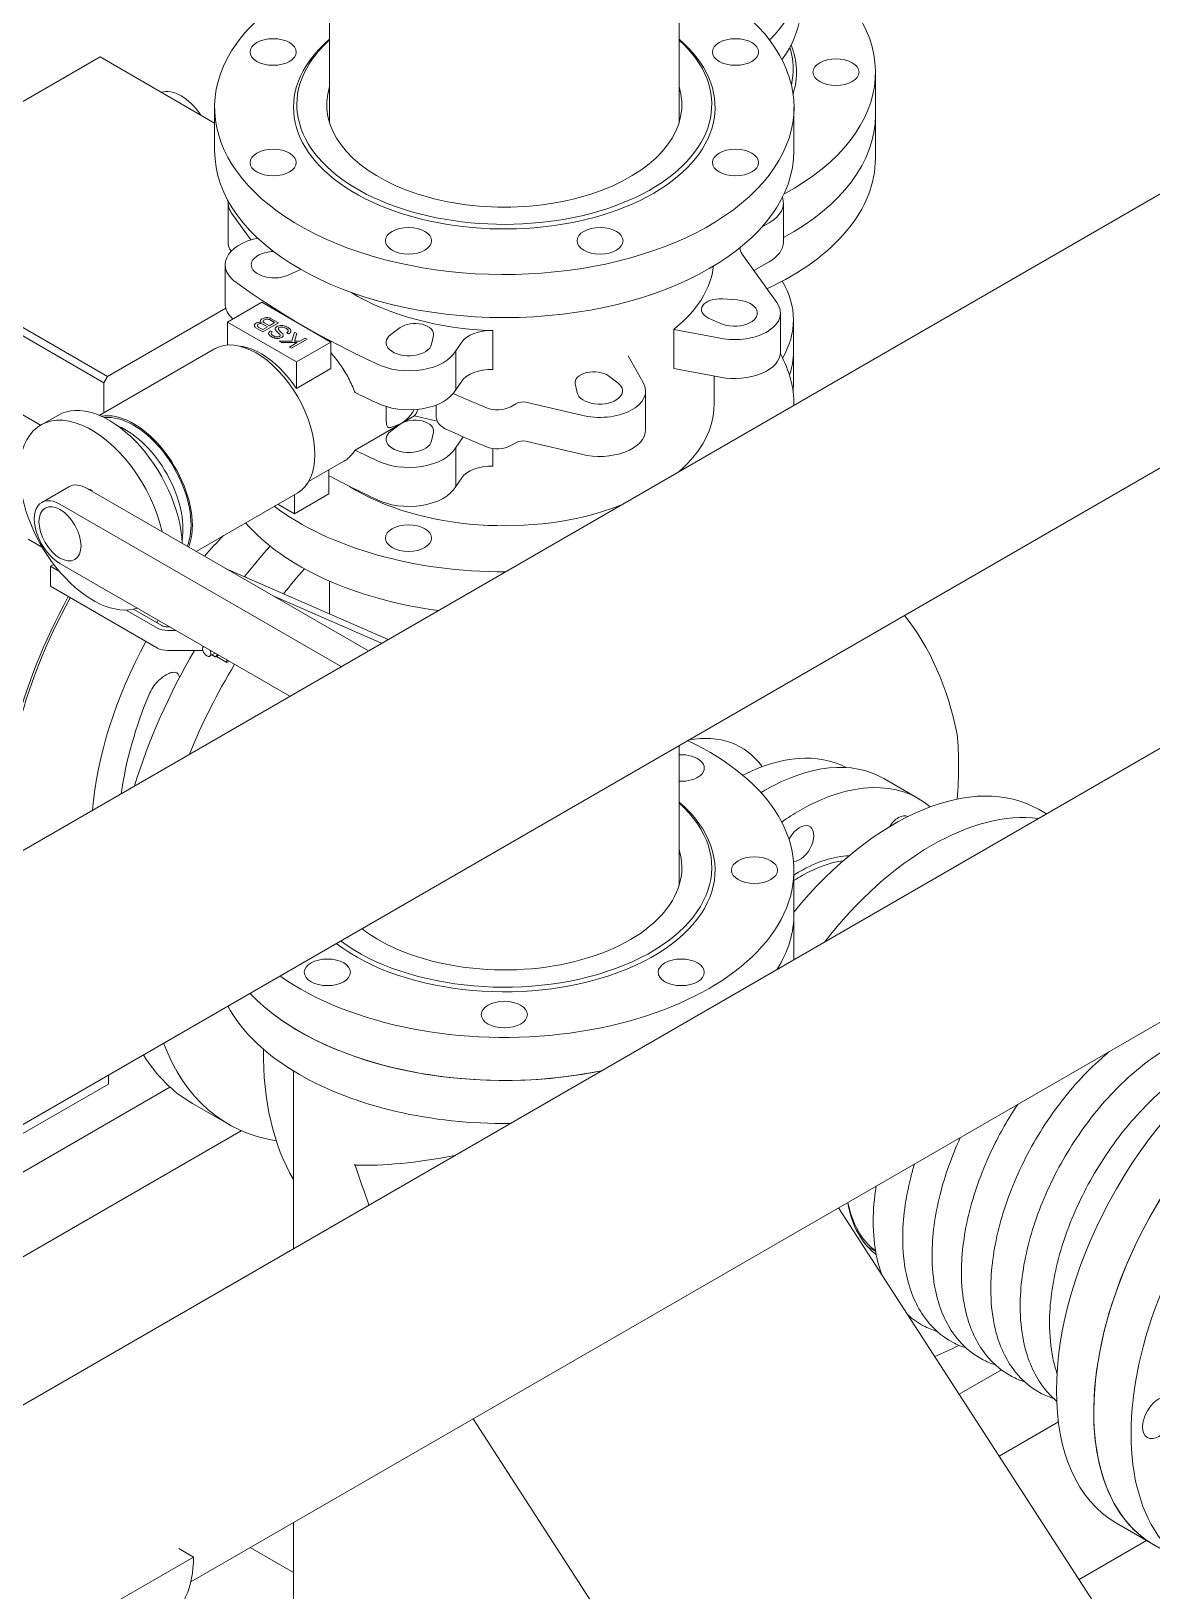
# Model space of a CAD drawing. Header units: millimetres. Extents: x -312439 to 477422, y -331570 to 212570.
# Drawn here: x 350422 to 351743, y 101236 to 103076 of the extents above; entities that cross this region are included whole.
import ezdxf

# ---------------------------------------------------------------- set-up
doc = ezdxf.new("R2010")
doc.units = ezdxf.units.MM

msp = doc.modelspace()

# ---------------------------------------------------------------- linework, layer by layer
at = {"color": 5, "linetype": 'Continuous', "lineweight": 0, "extrusion": (-1.11022e-16, 0.816497, 0.57735)}
for p, q in [((354753.706, 104616.057), (348755.1, 101152.76)), ((354698.822, 104261.08), (350043.404, 101573.274)), ((355252.155, 104249.837), (348634.63, 100429.207)), ((351185.806, 102967.641), (351185.806, 104016.547)), ((355265.202, 103934.08), (350609.882, 101246.33)), ((350773.557, 102967.641), (350773.557, 103153.499))]:
    msp.add_line(p, q, dxfattribs=at)
at = {"color": 3, "linetype": 'Continuous', "lineweight": 0, "extrusion": (-1.11022e-16, 0.816497, 0.57735)}
for p, q in [((350272.779, 102912.331), (350502.991, 103045.244)), ((350502.991, 103045.244), (350637.978, 102967.309)), ((350262.022, 102802.549), (350507.243, 102660.971)), ((350271.14, 102807.103), (350511.494, 102668.335)), ((350511.494, 102668.335), (350651.138, 102748.958)), ((350232.801, 102726.147), (350432.591, 102610.798)), ((350507.243, 102660.971), (350511.494, 102668.335)), ((350507.243, 102625.417), (350507.243, 102660.971)), ((351321.386, 102635.043), (351321.386, 102634.406)), ((350448.255, 102446.595), (350444.328, 102444.328)), ((350444.328, 102444.328), (350444.328, 102420.728)), ((350444.328, 102444.328), (350455.061, 102438.131)), ((350673.805, 102432.168), (350672.928, 102432.246)), ((350674.064, 102432.088), (350676.508, 102430.677)), ((350444.328, 102420.728), (350570.423, 102347.927)), ((350773.557, 102388.134), (350773.557, 102426.896)), ((350533.741, 102392.705), (350570.423, 102371.527)), ((350542.261, 102393.686), (350575.533, 102374.477)), ((350582.526, 102372.804), (350585.205, 102372.804)), ((350582.526, 102368.633), (350592.431, 102368.633)), ((350582.526, 102345.033), (350624.119, 102345.033)), ((350638.47, 102341.994), (350632.12, 102338.328)), ((350638.656, 102337.677), (350634.825, 102339.889)), ((350639.231, 102337.62), (350642.58, 102339.554)), ((350641.259, 102340.442), (350639.36, 102337.74)), ((350640.006, 102338.068), (350652.521, 102330.842)), ((350652.521, 102333.94), (350652.521, 102330.842)), ((350652.521, 102330.842), (350655.204, 102332.391)), ((350512.832, 101844.298), (350512.832, 101833.562)), ((350585.314, 101829.955), (350196.733, 101605.607)), ((350512.832, 101833.562), (350387.652, 101761.289)), ((350611.81, 101810.633), (350654.324, 101786.087)), ((350669.357, 101778.477), (350283.336, 101555.607)), ((351516.323, 101467.473), (351566.125, 101496.226)), ((351633.233, 101434.971), (351563.413, 101394.66)), ((351737.162, 101294.975), (351657.592, 101249.035)), ((350731.059, 101257.115), (350679.81, 101286.703))]:
    msp.add_line(p, q, dxfattribs=at)
at = {"color": 4, "linetype": 'Continuous', "lineweight": 0, "extrusion": (-1.11022e-16, 0.816497, 0.57735)}
for p, q in [((351417.453, 103027.307), (351417.453, 102925.707)), ((350637.978, 102935.043), (350637.978, 102985.843)), ((351321.386, 102935.043), (351321.386, 102985.843)), ((350653.9, 102872.987), (350653.9, 102826.987)), ((351308.91, 102826.987), (351308.91, 102872.987)), ((350658.381, 102860.526), (350680.635, 102829.344)), ((351292.02, 102849.445), (351283.077, 102844.282)), ((350650.448, 102754.092), (350650.448, 102800.092)), ((350704.818, 102815.539), (350707.548, 102815.733)), ((351260.254, 102812.638), (351300.983, 102755.56)), ((351292.02, 102803.445), (351274.169, 102793.138)), ((350738.653, 102794.124), (350724.694, 102787.835)), ((350653.19, 102732.379), (350693.785, 102755.816)), ((350693.785, 102755.816), (350774.975, 102708.941)), ((351236.973, 102759.791), (351254.545, 102758.539)), ((350653.19, 102705.393), (350653.19, 102732.379)), ((350653.19, 102732.379), (350734.38, 102685.504)), ((350684.744, 102728.681), (350684.916, 102729.278)), ((350684.83, 102728.033), (350684.744, 102728.681)), ((350684.83, 102727.933), (350684.83, 102728.033)), ((350685.089, 102727.285), (350684.83, 102727.933)), ((350684.916, 102729.278), (350685.261, 102729.876)), ((350685.434, 102726.688), (350685.089, 102727.285)), ((350685.261, 102729.876), (350685.693, 102730.424)), ((350685.952, 102726.189), (350685.434, 102726.688)), ((350685.693, 102730.424), (350686.383, 102730.923)), ((350686.642, 102725.691), (350685.952, 102726.189)), ((350686.383, 102730.923), (350687.505, 102731.57)), ((350694.927, 102720.908), (350686.642, 102725.691)), ((350687.505, 102731.57), (350688.368, 102731.869)), ((350688.368, 102731.869), (350689.317, 102732.118)), ((350688.368, 102728.979), (350688.8, 102729.528)), ((350688.368, 102727.883), (350688.368, 102728.979)), ((350688.713, 102727.285), (350688.368, 102727.883)), ((350689.231, 102726.787), (350688.713, 102727.285)), ((350688.8, 102729.528), (350689.49, 102730.026)), ((350689.835, 102726.239), (350689.231, 102726.787)), ((350689.317, 102732.118), (350690.353, 102732.218)), ((350689.49, 102730.026), (350690.353, 102730.424)), ((350690.267, 102725.99), (350689.835, 102726.239)), ((350694.668, 102723.549), (350690.267, 102725.99)), ((350690.353, 102732.218), (350691.302, 102732.268)), ((350690.353, 102730.424), (350691.389, 102730.624)), ((350691.302, 102732.268), (350692.424, 102732.118)), ((350691.389, 102730.624), (350692.424, 102730.624)), ((350692.165, 102733.862), (350692.252, 102734.41)), ((350692.511, 102732.667), (350692.165, 102733.862)), ((350692.252, 102734.41), (350692.511, 102734.958)), ((350692.424, 102732.118), (350692.942, 102732.019)), ((350692.424, 102730.624), (350693.201, 102730.574)), ((350692.511, 102734.958), (350692.942, 102735.507)), ((350692.942, 102732.019), (350692.511, 102732.667)), ((350692.942, 102735.507), (350694.15, 102736.403)), ((350693.201, 102730.574), (350694.15, 102730.325)), ((350694.15, 102736.403), (350695.876, 102737.201)), ((350694.15, 102730.325), (350695.013, 102729.926)), ((350700.45, 102726.887), (350694.668, 102723.549)), ((350713.222, 102731.57), (350694.927, 102720.908)), ((350695.013, 102729.926), (350700.45, 102726.887)), ((350695.1, 102733.663), (350695.358, 102734.111)), ((350695.1, 102733.165), (350695.1, 102733.663)), ((350695.272, 102732.667), (350695.1, 102733.165)), ((350695.79, 102732.168), (350695.272, 102732.667)), ((350695.358, 102734.111), (350695.79, 102734.66)), ((350695.79, 102734.66), (350696.653, 102735.158)), ((350696.394, 102731.62), (350695.79, 102732.168)), ((350695.876, 102737.201), (350696.826, 102737.45)), ((350702.521, 102728.083), (350696.394, 102731.62)), ((350696.653, 102735.158), (350697.516, 102735.556)), ((350696.826, 102737.45), (350697.947, 102737.599)), ((350697.516, 102735.556), (350698.552, 102735.855)), ((350697.947, 102737.599), (350698.983, 102737.699)), ((350698.552, 102735.855), (350699.587, 102735.955)), ((350698.983, 102737.699), (350699.415, 102737.749)), ((350699.415, 102737.749), (350700.623, 102737.749)), ((350699.587, 102735.955), (350700.709, 102735.905)), ((350700.623, 102737.749), (350701.745, 102737.599)), ((350700.709, 102735.905), (350701.658, 102735.656)), ((350701.658, 102735.656), (350702.608, 102735.307)), ((350701.745, 102737.599), (350702.694, 102737.35)), ((350708.735, 102731.77), (350702.521, 102728.083)), ((350702.608, 102735.307), (350708.735, 102731.77)), ((350702.694, 102737.35), (350703.557, 102737.051)), ((350703.557, 102737.051), (350704.075, 102736.852)), ((350704.075, 102736.852), (350713.222, 102731.57)), ((350709.468, 102724.683), (350709.684, 102725.555)), ((350709.684, 102725.555), (350710.116, 102726.103)), ((350710.116, 102726.103), (350710.979, 102726.95)), ((350710.979, 102726.95), (350711.842, 102727.448)), ((350711.842, 102727.448), (350712.748, 102727.822)), ((350712.748, 102727.822), (350714.085, 102728.196)), ((350713.697, 102725.63), (350713.222, 102725.157)), ((350714.517, 102726.153), (350713.697, 102725.63)), ((350714.085, 102728.196), (350715.121, 102728.395)), ((350715.552, 102726.452), (350714.517, 102726.153)), ((350715.121, 102728.395), (350716.804, 102728.42)), ((350716.502, 102726.601), (350715.552, 102726.452)), ((350717.537, 102726.601), (350716.502, 102726.601)), ((350716.804, 102728.42), (350718.4, 102728.295)), ((350717.969, 102726.552), (350717.537, 102726.601)), ((350718.918, 102726.402), (350717.969, 102726.552)), ((350718.4, 102728.295), (350719.824, 102728.021)), ((350719.867, 102726.153), (350718.918, 102726.402)), ((350719.824, 102728.021), (350720.774, 102727.772)), ((350720.817, 102725.804), (350719.867, 102726.153)), ((350720.774, 102727.772), (350721.68, 102727.448)), ((350721.766, 102725.356), (350720.817, 102725.804)), ((350721.68, 102727.448), (350723.147, 102726.851)), ((350723.147, 102726.851), (350724.7, 102725.954)), ((350724.7, 102725.954), (350725.52, 102725.431)), ((350725.52, 102725.431), (350726.21, 102724.882)), ((350845.954, 102717.826), (350856.847, 102725.885)), ((351234.67, 102730.835), (351220.711, 102737.124)), ((351305.464, 102697.099), (351305.464, 102743.099)), ((351320.698, 102659.107), (351320.698, 102735.107)), ((350701.615, 102719.352), (350701.831, 102720.124)), ((350701.658, 102718.829), (350701.615, 102719.352)), ((350701.917, 102718.081), (350701.658, 102718.829)), ((350701.831, 102720.124), (350702.521, 102721.021)), ((350702.047, 102717.807), (350701.917, 102718.081)), ((350702.435, 102717.284), (350702.047, 102717.807)), ((350702.694, 102717.035), (350702.435, 102717.284)), ((350702.521, 102721.021), (350703.039, 102721.519)), ((350703.125, 102716.487), (350702.694, 102717.035)), ((350703.039, 102721.519), (350703.643, 102721.968)), ((350703.816, 102715.989), (350703.125, 102716.487)), ((350703.643, 102721.968), (350704.075, 102722.217)), ((350704.592, 102715.441), (350703.816, 102715.989)), ((350704.075, 102722.217), (350706.318, 102720.921)), ((350706.577, 102714.295), (350704.592, 102715.441)), ((350705.11, 102719.825), (350704.851, 102718.978)), ((350704.851, 102718.978), (350704.851, 102718.58)), ((350704.851, 102718.58), (350705.11, 102717.932)), ((350705.542, 102720.373), (350705.11, 102719.825)), ((350705.11, 102717.932), (350705.542, 102717.384)), ((350706.318, 102720.921), (350705.542, 102720.373)), ((350705.542, 102717.384), (350706.146, 102716.836)), ((350706.146, 102716.836), (350707.268, 102716.088)), ((350707.052, 102714.12), (350706.577, 102714.295)), ((350708.044, 102713.796), (350707.052, 102714.12)), ((350707.268, 102716.088), (350708.131, 102715.69)), ((350708.562, 102713.647), (350708.044, 102713.796)), ((350708.131, 102715.69), (350709.555, 102715.216)), ((350709.512, 102713.398), (350708.562, 102713.647)), ((350709.512, 102723.761), (350709.468, 102724.683)), ((350710.072, 102722.889), (350709.512, 102723.761)), ((350710.461, 102713.248), (350709.512, 102713.398)), ((350709.555, 102715.216), (350710.547, 102715.042)), ((350710.288, 102722.615), (350710.072, 102722.889)), ((350714.603, 102718.33), (350710.288, 102722.615)), ((350711.496, 102713.149), (350710.461, 102713.248)), ((350710.547, 102715.042), (350711.626, 102714.967)), ((350712.877, 102713.199), (350711.496, 102713.149)), ((350711.626, 102714.967), (350712.748, 102715.017)), ((350712.748, 102715.017), (350714.517, 102715.59)), ((350713.87, 102713.323), (350712.877, 102713.199)), ((350713.222, 102725.157), (350713.05, 102724.658)), ((350713.05, 102724.658), (350713.136, 102724.11)), ((350713.136, 102724.11), (350713.438, 102723.487)), ((350713.438, 102723.487), (350713.999, 102722.765)), ((350714.819, 102713.522), (350713.87, 102713.323)), ((350713.999, 102722.765), (350715.855, 102720.946)), ((350717.192, 102708.252), (350714.085, 102709.946)), ((350714.085, 102709.946), (350729.101, 102709.946)), ((350714.517, 102715.59), (350715.294, 102716.288)), ((350714.905, 102718.007), (350714.603, 102718.33)), ((350715.768, 102713.821), (350714.819, 102713.522)), ((350715.337, 102717.359), (350714.905, 102718.007)), ((350715.294, 102716.288), (350715.466, 102717.035)), ((350715.466, 102717.035), (350715.337, 102717.359)), ((350716.674, 102714.245), (350715.768, 102713.821)), ((350715.855, 102720.946), (350718.314, 102718.48)), ((350717.451, 102714.693), (350716.674, 102714.245)), ((350735.401, 102708.302), (350717.192, 102708.252)), ((350718.314, 102715.441), (350717.451, 102714.693)), ((350718.314, 102718.48), (350718.487, 102718.181)), ((350718.659, 102715.939), (350718.314, 102715.441)), ((350718.487, 102718.181), (350718.789, 102717.608)), ((350718.918, 102716.736), (350718.659, 102715.939)), ((350718.789, 102717.608), (350718.918, 102717.035)), ((350718.918, 102717.035), (350718.918, 102716.736)), ((350722.198, 102725.107), (350721.766, 102725.356)), ((350723.061, 102724.509), (350722.198, 102725.107)), ((350722.974, 102719.676), (350723.665, 102720.274)), ((350725.132, 102718.43), (350722.974, 102719.676)), ((350723.924, 102723.712), (350723.061, 102724.509)), ((350723.665, 102720.274), (350724.269, 102720.822)), ((350724.528, 102722.964), (350723.924, 102723.712)), ((350724.269, 102720.822), (350724.614, 102721.42)), ((350724.7, 102722.217), (350724.528, 102722.964)), ((350724.614, 102721.42), (350724.7, 102722.217)), ((350725.736, 102718.879), (350725.132, 102718.43)), ((350726.426, 102719.377), (350725.736, 102718.879)), ((350726.21, 102724.882), (350726.815, 102724.334)), ((350726.34, 102702.971), (350735.401, 102708.302)), ((350727.03, 102719.925), (350726.426, 102719.377)), ((350726.815, 102724.334), (350727.289, 102723.811)), ((350727.462, 102720.473), (350727.03, 102719.925)), ((350727.289, 102723.811), (350727.634, 102723.263)), ((350727.807, 102721.071), (350727.462, 102720.473)), ((350727.634, 102723.263), (350727.85, 102722.69)), ((350727.893, 102721.918), (350727.807, 102721.071)), ((350727.85, 102722.69), (350727.893, 102721.918)), ((350746.965, 102712.288), (350728.67, 102701.626)), ((350729.101, 102709.946), (350732.381, 102720.609)), ((350732.381, 102720.609), (350735.142, 102719.014)), ((350735.142, 102719.014), (350732.381, 102710.046)), ((350732.381, 102710.046), (350738.422, 102710.046)), ((350774.975, 102708.941), (350734.38, 102685.504)), ((350738.422, 102710.046), (350744.635, 102713.633)), ((350744.635, 102713.633), (350746.965, 102712.288)), ((350774.975, 102677.691), (350774.975, 102708.941)), ((350896.106, 102716.496), (350893.938, 102706.35)), ((350929.535, 102708.6), (350922.334, 102698.604)), ((350966.026, 102676.425), (350966.026, 102722.425)), ((351234.267, 102713.371), (351179.473, 102723.802)), ((351179.473, 102677.802), (351179.473, 102723.802)), ((350637.975, 102700.896), (350501.975, 102622.376)), ((350728.67, 102701.626), (350726.34, 102702.971)), ((350922.334, 102652.604), (350922.334, 102698.604)), ((351125.591, 102692.693), (351143.658, 102661.058)), ((350734.38, 102685.504), (350734.38, 102654.254)), ((350734.38, 102654.254), (350774.975, 102677.691)), ((351234.267, 102667.371), (351179.473, 102677.802)), ((350734.204, 102654.355), (350734.38, 102654.254)), ((350929.535, 102662.6), (350922.334, 102652.604)), ((351065.426, 102649.35), (351063.257, 102659.496)), ((351102.517, 102668.885), (351113.41, 102660.826)), ((351227.08, 102635.043), (351227.08, 102668.739)), ((350899.43, 102620.531), (350899.43, 102634.658)), ((350925.233, 102645.645), (350919.427, 102648.202)), ((350993.41, 102636.191), (350987.296, 102632.661)), ((351070.584, 102622.54), (351006.736, 102637.729)), ((351146.385, 102605.255), (351146.385, 102651.255)), ((350453.677, 102622.772), (350433.298, 102611.209)), ((350873.81, 102621.947), (350803.612, 102581.419)), ((350845.954, 102603.826), (350856.847, 102611.885)), ((350896.106, 102602.496), (350893.938, 102592.35)), ((350912.546, 102605.232), (350925.233, 102599.645)), ((350929.535, 102594.6), (350922.334, 102584.604)), ((350922.334, 102538.604), (350922.334, 102584.604)), ((350966.026, 102562.425), (350966.026, 102583.363)), ((350987.296, 102586.661), (350993.41, 102590.191)), ((351006.736, 102591.729), (351070.584, 102576.54)), ((350748.802, 102544.265), (350790.404, 102568.283)), ((350772.785, 102529.755), (350772.785, 102558.111)), ((350929.535, 102548.6), (350922.334, 102538.604)), ((350434.136, 102519.773), (350466.197, 102538.283)), ((350819.425, 102344.599), (350487.63, 102536.16)), ((350735.955, 102531.19), (350616.097, 102461.99)), ((350732.19, 102506.318), (350772.785, 102529.755)), ((350732.19, 102529.016), (350732.19, 102506.318)), ((350455.569, 102517.65), (350787.364, 102326.088)), ((350732.19, 102506.318), (350712.532, 102517.667)), ((350417.957, 102476.378), (350434.754, 102466.681)), ((350726.742, 102291.088), (350455.569, 102447.65)), ((350842.491, 102357.916), (350650.858, 102441.921)), ((350707.09, 102409.455), (350834.796, 102353.473)), ((351185.806, 102067.641), (351185.806, 102232.84)), ((351427.292, 102193.999), (351468.515, 102170.199)), ((351619.081, 102152.28), (351610.418, 102157.282)), ((351321.386, 102085.843), (351321.386, 101984.243)), ((350731.059, 101848.906), (350731.059, 101647.182)), ((351699.052, 101184.927), (351374.023, 101687.507)), ((351408.729, 101641.149), (351417.755, 101635.938)), ((351281.515, 100914.896), (350942.846, 101438.567)), ((350731.059, 101316.291), (350731.059, 101095.843)), ((351789.715, 101264.633), (351701.727, 101315.433))]:
    msp.add_line(p, q, dxfattribs=at)
at = {"color": 7, "linetype": 'Continuous', "lineweight": 0, "extrusion": (-1.11022e-16, 0.816497, 0.57735)}
for p in [(350526.419, 101225.514), (350595.722, 101285.502)]:
    msp.add_line(p, (350613.022, 101275.514), dxfattribs=at)
at = {"color": 4, "linetype": 'Continuous', "lineweight": 0}
for centre, major_axis, ratio, start_param, end_param in [((351075.749, 103027.307), (341.704, 0), 0.57735027, 5.46558176, 7.02389733), ((350979.682, 102985.843), (-341.704, 0), 0.57735027, 5.89048623, 10.34803479), ((350979.682, 102985.843), (-341.704, 0), 0.57735027, 5.35992847, 5.89048623), ((350979.682, 102985.843), (-248.623, 0), 0.57735027, 5.89048623, 10.01814257), ((350979.682, 102989.043), (-244.704, 0), 0.57735027, 5.89048623, 9.99395953), ((350979.682, 102985.843), (-248.623, 0), 0.57735027, 5.68982069, 5.89048623), ((350979.682, 102989.043), (-244.704, 0), 0.57735027, 5.71400373, 5.89048623), ((351075.749, 103027.307), (248.623, 0), 0.57735027, 6.10220767, 6.50926421), ((351075.749, 103030.507), (-244.704, 0), 0.57735027, 3.01059669, 3.32509665), ((351075.749, 102976.507), (-341.704, 0), 0.57735027, 2.32176573, 3.14159265), ((351075.749, 102976.507), (341.704, 0), 0.57735027, 5.46335838, 6.28318531), ((350979.682, 102935.043), (-341.704, 0), 0.57735027, 0, 3.14159265), ((351075.749, 102925.707), (341.704, 0), 0.57735027, 5.38794276, 6.28318531), ((350708.118, 102872.987), (-54.218, 0), 0.57735027, 6.21040253, 6.69260189), ((351251.246, 102872.987), (57.664, 0), 0.57735027, 5.49778714, 6.48837061), ((350708.06, 102800.092), (-57.612, 0), 0.57735027, 5.05192447, 7.01565574), ((350708.118, 102826.987), (-54.218, 0), 0.57735027, 0, 0.36108645), ((351294.226, 102820.719), (-36.742, 0), 0.57735027, 0.02542419, 0.39078769), ((351251.246, 102826.987), (57.664, 0), 0.57735027, 5.49778714, 6.28318531), ((350708.118, 102800.099), (-26.944, 0), 0.57735027, 4.83515448, 8.51661272), ((350979.682, 102808.043), (247.398, 0), 0.57735027, 5.65240676, 6.21727529), ((351075.749, 102735.107), (244.949, 0), 0.57735027, 5.95825004, 6.61198476), ((351478.512, 103153.043), (-1041.033, 0), 0.57735027, 0.67415921, 0.89663711), ((350979.682, 102865.043), (247.398, 0), 0.57735027, 3.89075804, 4.6571629), ((350708.06, 102754.092), (-57.612, 0), 0.57735027, 0, 0.57191654), ((351234.273, 102747.158), (-22.045, 0), 0.57735027, 4.5896219, 7.19134897), ((351251.246, 102743.099), (54.218, 0), 0.57735027, 4.39388168, 6.69260189), ((351251.246, 102743.099), (26.944, 0), 0.57735027, 4.04975631, 7.73121456), ((350874.227, 102718.055), (22.045, 0), 0.57735027, 6.16041823, 8.76214529), ((350686.965, 102616.043), (48.99, -84.853), 0.57735027, 0, 3.14159265), ((350867.196, 102708.255), (-26.944, 0), 0.57735027, 5.62055264, 9.30201088), ((350963.998, 102701.244), (-36.742, 0), 0.57735027, 4.6571629, 5.92906003), ((350692.69, 102619.348), (-46.54, 80.61), 0.57735027, 4.81527641, 5.89597755), ((350867.183, 102708.222), (-57.612, 0), 0.57735027, 0.8383259, 2.84824923), ((351251.246, 102697.099), (54.218, 0), 0.57735027, 4.39388168, 6.28318531), ((350979.682, 102635.043), (341.704, 0), 0.57735027, 6.27995033, 6.59104291), ((351075.749, 102697.107), (-244.949, 0), 0.57735027, 2.94675406, 3.14159265), ((351075.749, 102697.107), (244.949, 0), 0.57735027, 6.08834671, 6.28318531), ((350963.998, 102655.244), (-36.742, 0), 0.57735027, 4.6571629, 5.92906003), ((351085.137, 102661.055), (22.045, 0), 0.57735027, 0.66263109, 3.26435815), ((350867.183, 102662.222), (-57.612, 0), 0.57735027, 0.8383259, 2.84824923), ((351092.167, 102651.255), (-26.944, 0), 0.57735027, 0.1227655, 3.80422374), ((351092.167, 102651.255), (-54.218, 0), 0.57735027, 1.16137975, 3.46009996), ((350514.116, 102516.248), (60.438, -106.523), 0.57229596, 0.84465523, 3.14159265), ((351478.512, 103107.043), (-1041.033, 0), 0.57735027, 0.86544902, 0.89663711), ((351556.235, 103119.132), (-1034.762, 0), 0.57735027, 0.91498296, 0.95495011), ((351002.071, 102631.191), (-12.247, 0), 0.57735027, 4.32160129, 5.49778714), ((350979.682, 102635.043), (247.398, 0), 0.57735027, 5.69911555, 6.28318531), ((350493.736, 102504.686), (-60.438, 106.523), 0.57229596, 4.22328271, 7.07290387), ((350542.466, 102532.616), (48.99, -84.853), 0.57735027, 0.78539816, 2.94120843), ((350542.466, 102532.616), (47.842, -82.864), 0.57735027, 2.35619449, 2.89508595), ((350874.227, 102604.055), (22.045, 0), 0.57735027, 6.16041823, 8.76214529), ((350979.682, 102751.043), (247.398, 0), 0.57735027, 4.27017577, 4.3865444), ((350932.755, 102620.531), (-33.325, 0), 0.57735027, 0, 0.91921606), ((350971.707, 102641.661), (-22.045, 0), 0.57735027, 0.92875564, 2.35619449), ((350532.994, 102527.148), (47.842, -82.864), 0.57735027, 0.60973252, 2.48929781), ((350542.466, 102532.616), (47.842, -82.864), 0.57735027, 0.4172627, 2.35619449), ((350867.196, 102594.255), (-26.944, 0), 0.57735027, 5.62055264, 9.30201088), ((351276.709, 102956.532), (466.176, 350.867), 0.10439391, 3.46287924, 3.51903727), ((351556.235, 103073.132), (1034.762, 0), 0.57735027, 4.05657561, 4.09654276), ((350963.998, 102587.244), (-36.742, 0), 0.57735027, 5.80761258, 5.92906003), ((351092.167, 102605.255), (54.218, 0), 0.57735027, 4.3029724, 6.28318531), ((351478.512, 103039.043), (-1041.033, 0), 0.57735027, 0.86544902, 0.89663711), ((350867.183, 102594.222), (-57.612, 0), 0.57735027, 0.8383259, 2.84824923), ((350971.707, 102595.661), (22.045, 0), 0.57735027, 4.07034829, 5.49778714), ((351002.071, 102585.191), (12.247, 0), 0.57735027, 1.18000863, 2.35619449), ((350963.998, 102541.244), (-36.742, 0), 0.57735027, 4.6571629, 5.92906003), ((350493.736, 102504.686), (-60.438, 106.523), 0.57229596, 0.78971856, 3.02809865), ((350487.63, 102501.16), (21.433, -37.123), 0.57735027, 2.35619449, 3.14159265), ((351478.512, 102993.043), (-1041.033, 0), 0.57735027, 0.82587956, 0.89663711), ((350493.736, 102504.686), (17.546, -30.39), 0.57735027, 2.35619449, 2.57818058), ((350979.682, 102635.043), (247.398, 0), 0.57735027, 3.88280243, 5.29645874), ((350867.183, 102548.222), (-57.612, 0), 0.57735027, 0.8383259, 2.84824923), ((350979.682, 102635.043), (341.704, 0), 0.57735027, 3.7944782, 4.71562396), ((350542.466, 102532.616), (48.99, -84.853), 0.57735027, 0.42628742, 0.78539816), ((350979.682, 102584.243), (341.704, 0), 0.57735027, 3.60737275, 4.48242433), ((351065.048, 101878.12), (324.315, 561.731), 0.57735027, 5.70471521, 6.06601352), ((350979.682, 102085.843), (341.704, 0), 0.57735027, 3.82649624, 7.16907804), ((351145.031, 102033.107), (114.058, 197.555), 0.57735027, 6.03063806, 6.73832127), ((351167.785, 102007.715), (245.886, 425.887), 0.57735027, 5.40343469, 5.5938914), ((351188.394, 102206.343), (27.189, 0), 0.57735027, 4.61707653, 7.94929409), ((351250.686, 101972.107), (-134.722, -233.345), 0.57735027, 3.16122301, 3.87248907), ((351287.059, 101951.107), (-140.233, -242.891), 0.57735027, 3.14159265, 3.92699082), ((351439.566, 101861.357), (170.852, 295.924), 0.57735027, 0, 1.29647396), ((351328.282, 101927.307), (140.233, 242.891), 0.57735027, 6.18021282, 7.06858347), ((350979.682, 102085.843), (248.623, 0), 0.57735027, 3.78866432, 6.87654992), ((350979.682, 102089.043), (-244.704, 0), 0.57735027, 0.66099941, 3.71077423), ((351328.282, 101927.307), (140.233, 242.891), 0.57735027, 0.78539816, 0.89333193), ((351483.56, 101835.957), (-170.852, -295.924), 0.57735027, 3.37854044, 4.4754412), ((351328.282, 102117.307), (-11.635, -20.153), 0.57735027, 0.32197144, 4.71238898), ((351444.633, 102128.833), (-11.635, -20.153), 0.57735027, 3.92699082, 4.63994896), ((351444.633, 102128.833), (-11.635, -20.153), 0.57735027, 3.16981171, 3.92699082), ((350979.682, 102089.043), (-209.431, 0), 0.57735027, 0.63990992, 3.31953197), ((351328.282, 101927.307), (-96.142, -166.524), 0.57735027, 3.48560318, 3.92699082), ((351328.282, 101927.307), (-96.142, -166.524), 0.57735027, 3.92699082, 3.97773441), ((351331.053, 101925.707), (-94.183, -163.13), 0.57735027, 3.55446329, 3.92699082), ((351331.053, 101925.707), (-94.183, -163.13), 0.57735027, 3.92699082, 3.99963809), ((350979.682, 102035.043), (-341.704, 0), 0.57735027, 2.80043127, 3.14159265), ((351872.579, 101611.357), (170.852, 295.924), 0.57735027, 0, 3.14159265), ((350979.682, 102035.043), (-341.704, 0), 0.57735027, 0.4990986, 1.91195771), ((350979.682, 102035.043), (-341.704, 0), 0.57735027, 0.4990986, 0.78539816), ((350979.682, 101984.243), (-341.704, 0), 0.57735027, 0.3023472, 0.78539816), ((351916.573, 101585.957), (-170.852, -295.924), 0.57735027, 3.2971548, 6.28318531), ((350979.682, 102035.043), (-341.704, 0), 0.57735027, 0.78539816, 1.91195771), ((351916.573, 101585.957), (170.852, 295.924), 0.57735027, 0.78539816, 3.14159265), ((350979.682, 101984.243), (-341.704, 0), 0.57735027, 0.78539816, 1.59044064), ((351960.567, 101560.557), (170.852, 295.924), 0.57735027, 0.78539816, 4.13079965), ((350979.258, 101840.089), (-208.769, -135.015), 0.07116237, 5.66443992, 5.67265513), ((350979.682, 101839.434), (247.745, 73.131), 0.28544308, 3.84293079, 4.38950757), ((350979.682, 101839.434), (-160.422, 543.461), 0.349506, 1.65485636, 1.74318692), ((351530.326, 101808.957), (-104.716, -181.373), 0.57735027, 5.68132572, 6.21175995), ((351527.554, 101810.557), (103.062, 178.509), 0.57735027, 2.56209781, 3.07278021), ((350979.682, 101466.211), (-167.604, 361.687), 0.50772236, 0.83101197, 0.85416954)]:
    msp.add_ellipse(centre, major_axis=major_axis, ratio=ratio, start_param=start_param, end_param=end_param, dxfattribs=at)
for centre, major_axis in [((350706.986, 103051.057), (-27.189, 0)), ((351252.377, 103051.057), (-27.189, 0)), ((351370.912, 103027.307), (27.189, 0)), ((350706.986, 102920.629), (-27.189, 0)), ((351252.377, 102920.629), (-27.189, 0)), ((350866.728, 102828.402), (-27.189, 0)), ((351092.636, 102828.402), (-27.189, 0)), ((350455.569, 102482.65), (17.546, -30.39)), ((350866.728, 102477.602), (27.189, 0)), ((351274.845, 102085.843), (27.189, 0)), ((350770.97, 101965.343), (27.189, 0)), ((351188.394, 101965.343), (27.189, 0)), ((350979.682, 101915.43), (27.189, 0)), ((351751.855, 101440.057), (13.595, 23.547))]:
    msp.add_ellipse(centre, major_axis=major_axis, ratio=0.57735027, dxfattribs=at)
at = {"color": 3, "linetype": 'Continuous', "lineweight": 0}
for centre, major_axis, start_param, end_param in [((350598.412, 102955.789), (-26.722, 46.283), 4.83373287, 6.16184142), ((350725.09, 102804.158), (22.045, 0), 5.37502007, 5.4354748), ((351075.749, 102659.107), (-244.949, 0), 3.08337358, 3.14159265), ((350455.569, 102482.65), (-21.433, 37.123), 5.49778714, 8.6393798), ((350737.054, 102268.653), (-172.883, -299.443), 4.29738444, 4.39789982), ((350841.45, 102208.38), (-229.64, -397.748), 4.365966, 4.47098372), ((350673.18, 102430.555), (0.885, 1.532), 0, 0.26179939), ((350883.964, 102183.835), (-229.64, -397.748), 4.37259924, 4.45887778), ((350679.188, 102302.062), (-206.575, -357.799), 4.74788539, 5.61195409), ((350679.188, 102302.062), (-204.354, -353.952), 4.74827138, 5.61320055), ((350737.054, 102268.653), (-172.883, -299.443), 4.67109674, 4.68090171), ((350582.526, 102378.515), (17.116, 0), 3.92699082, 4.71238898), ((350582.526, 102378.515), (9.89, 0), 3.92699082, 4.71238898), ((350737.054, 102268.653), (-172.883, -299.443), 4.75480686, 5.39705941), ((350841.45, 102208.38), (-229.64, -397.748), 4.70213913, 5.08936812), ((350582.526, 102354.915), (17.116, 0), 3.92699082, 4.71238898), ((350628.69, 102344.27), (-3.43, 5.942), 0.12665016, 0.78539816), ((350628.69, 102344.27), (-3.43, 5.942), 0.78539816, 4.58573882), ((350642.005, 102340.55), (0.575, -0.996), 0, 0.17460488), ((350883.964, 102183.835), (-229.64, -397.748), 4.68130609, 4.9414633), ((350638.656, 102338.617), (0.575, -0.996), 5.49778714, 6.54498469), ((350749.809, 102261.289), (159.107, 275.582), 1.77630742, 2.18947675), ((351287.059, 101951.107), (-140.233, -242.891), 3.92699082, 3.95048512), ((351328.282, 102117.307), (-11.635, -20.153), 4.71238898, 4.80883941), ((350979.682, 101984.243), (-341.704, 0), 3.12194834, 3.14159265), ((350883.964, 102183.835), (-229.64, -397.748), 5.83837009, 6.5056247), ((350841.45, 102208.38), (-229.64, -397.748), 5.98136042, 6.28318531), ((351022.565, 102060.449), (-231.295, -400.615), 5.48954379, 5.96864125), ((351527.554, 101810.557), (-170.852, -295.924), 0.61830975, 0.73792316)]:
    msp.add_ellipse(centre, major_axis=major_axis, ratio=0.57735027, start_param=start_param, end_param=end_param, dxfattribs=at)
at = {"color": 5, "linetype": 'Continuous', "lineweight": 0}
msp.add_ellipse((350979.682, 102989.043), major_axis=(-209.431, 0), ratio=0.57735027, start_param=6.10524599, end_param=9.60271728, dxfattribs=at)
at = {"color": 7, "linetype": 'Continuous', "lineweight": 0}
msp.add_ellipse((350496.715, 101342.664), major_axis=(-82.242, 142.447), ratio=0.57735027, start_param=3.14159265, end_param=3.92699082, dxfattribs=at)
at = {"color": 4, "linetype": 'Continuous', "lineweight": 0}
for points, knots in [([(351292.438, 103065.31), (351298.519, 103071.292), (351303.94, 103077.572), (351319.371, 103099.084), (351326.246, 103115.478), (351329.9, 103143.042), (351329.437, 103153.917), (351327.119, 103164.553)], [1.825474005, 1.825474005, 1.825474005, 1.825474005, 1.963545016, 1.963545016, 2.279811639, 2.279811639, 2.481365294, 2.481365294, 2.481365294, 2.481365294]), ([(351307.182, 103042.131), (351307.672, 103042.788), (351308.154, 103043.447), (351319.371, 103059.084), (351326.246, 103075.478), (351329.9, 103103.042), (351329.437, 103113.917), (351327.119, 103124.553)], [1.949560891, 1.949560891, 1.949560891, 1.949560891, 1.963545016, 1.963545016, 2.279811639, 2.279811639, 2.481365294, 2.481365294, 2.481365294, 2.481365294]), ([(350774.975, 102696.51), (350776.707, 102694.532), (350778.397, 102692.502), (350781.921, 102688.055), (350783.737, 102685.626), (350787.202, 102680.718), (350788.851, 102678.239), (350791.957, 102673.287), (350793.467, 102670.729), (350796.359, 102665.49), (350797.74, 102662.809), (350800.336, 102657.369), (350801.551, 102654.609), (350802.991, 102651.03), (350803.306, 102650.225), (350803.612, 102649.419)], [75.66455696, 75.66455696, 75.66455696, 75.66455696, 78.77264609, 78.77264609, 82.35321808, 82.35321808, 85.93379008, 85.93379008, 89.51436985, 89.51436985, 93.09494962, 93.09494962, 96.67552939, 96.67552939, 97.71231018, 97.71231018, 97.71231018, 97.71231018]), ([(350845.954, 102608.251), (350845.681, 102608.154), (350845.42, 102608.076), (350844.741, 102607.914), (350844.349, 102607.87), (350843.655, 102607.883), (350843.351, 102607.94), (350842.578, 102608.215), (350842.191, 102608.539), (350841.562, 102609.395), (350841.323, 102609.928), (350840.942, 102611.173), (350840.801, 102611.883), (350840.582, 102613.456), (350840.505, 102614.318), (350840.333, 102617.098), (350840.296, 102619.207), (350840.257, 102623.717), (350840.257, 102626.119), (350840.257, 102629.906), (350840.257, 102631.334), (350840.26, 102632.815)], [19.61044159, 19.61044159, 19.61044159, 19.61044159, 20.1459077, 20.1459077, 21.07701959, 21.07701959, 22.00813148, 22.00813148, 23.82803603, 23.82803603, 25.64794057, 25.64794057, 27.46784512, 27.46784512, 29.28774966, 29.28774966, 32.92755875, 32.92755875, 36.56736784, 36.56736784, 38.6078005, 38.6078005, 38.6078005, 38.6078005]), ([(350873.312, 102629.149), (350872.796, 102628.173), (350872.236, 102627.211), (350870.841, 102625.024), (350869.975, 102623.81), (350868.542, 102622.016), (350868.041, 102621.422), (350866.989, 102620.24), (350866.437, 102619.653), (350865.314, 102618.523), (350864.732, 102617.966), (350863.52, 102616.873), (350862.89, 102616.338), (350861.629, 102615.331), (350860.996, 102614.859), (350859.774, 102614.013), (350859.185, 102613.638), (350858.091, 102613.006), (350857.561, 102612.735), (350856.993, 102612.488), (350856.919, 102612.457), (350856.847, 102612.427)], [10.72081033, 10.72081033, 10.72081033, 10.72081033, 12.2855599, 12.2855599, 14.33315322, 14.33315322, 15.35694987, 15.35694987, 16.38074653, 16.38074653, 17.32842798, 17.32842798, 18.27610943, 18.27610943, 19.22379089, 19.22379089, 20.17147234, 20.17147234, 21.11915379, 21.11915379, 21.26267195, 21.26267195, 21.26267195, 21.26267195]), ([(350873.81, 102621.947), (350874.731, 102623.262), (350875.595, 102624.627), (350877.051, 102627.187), (350877.665, 102628.369), (350878.234, 102629.577)], [98.77164859, 98.77164859, 98.77164859, 98.77164859, 101.28277937, 101.28277937, 103.33611347, 103.33611347, 103.33611347, 103.33611347]), ([(350803.612, 102581.419), (350803.306, 102580.914), (350802.991, 102580.419), (350801.551, 102578.259), (350800.336, 102576.701), (350797.74, 102573.843), (350796.359, 102572.543), (350793.467, 102570.211), (350791.957, 102569.18), (350790.404, 102568.283)], [131.44454629, 131.44454629, 131.44454629, 131.44454629, 132.48132708, 132.48132708, 136.06190685, 136.06190685, 139.64248662, 139.64248662, 143.22306639, 143.22306639, 143.22306639, 143.22306639]), ([(351588.175, 101571.474), (351588.175, 101594.185), (351591.419, 101618.485), (351603.868, 101667.894), (351613.06, 101692.991), (351636.393, 101741.502), (351650.513, 101764.912), (351682.316, 101807.811), (351699.993, 101827.291), (351737.294, 101860.408), (351756.919, 101874.023), (351796.33, 101893.816), (351816.128, 101900.001), (351852.149, 101903.567), (351868.552, 101901.768), (351883.372, 101896.311)], [0, 0, 0, 0, 0.32816351, 0.32816351, 0.65548399, 0.65548399, 0.98174571, 0.98174571, 1.30813582, 1.30813582, 1.63575105, 1.63575105, 1.96354502, 1.96354502, 2.25695781, 2.25695781, 2.25695781, 2.25695781]), ([(351622.816, 101551.474), (351622.816, 101574.185), (351626.06, 101598.485), (351638.509, 101647.894), (351647.701, 101672.991), (351671.034, 101721.502), (351685.154, 101744.912), (351716.957, 101787.811), (351734.634, 101807.291), (351771.935, 101840.408), (351791.56, 101854.023), (351826.007, 101871.323), (351840.799, 101876.652), (351855.278, 101879.653)], [0, 0, 0, 0, 0.32816351, 0.32816351, 0.65548399, 0.65548399, 0.98174571, 0.98174571, 1.30813582, 1.30813582, 1.63575105, 1.63575105, 1.88099498, 1.88099498, 1.88099498, 1.88099498]), ([(351553.534, 101591.474), (351553.534, 101614.185), (351556.777, 101638.485), (351569.227, 101687.894), (351578.419, 101712.991), (351601.752, 101761.502), (351615.872, 101784.912), (351647.675, 101827.811), (351665.351, 101847.291), (351687.119, 101866.616), (351690.298, 101869.33), (351693.499, 101871.956)], [0, 0, 0, 0, 0.32816351, 0.32816351, 0.65548399, 0.65548399, 0.98174571, 0.98174571, 1.30813582, 1.30813582, 1.36339341, 1.36339341, 1.36339341, 1.36339341]), ([(351518.893, 101611.474), (351518.893, 101634.185), (351522.136, 101658.485), (351534.586, 101707.894), (351543.778, 101732.991), (351564.116, 101775.276), (351574.13, 101792.823), (351585.229, 101809.447)], [0, 0, 0, 0, 0.328163505, 0.328163505, 0.655483987, 0.655483987, 0.897859092, 0.897859092, 0.897859092, 0.897859092]), ([(351484.252, 101631.474), (351484.252, 101654.185), (351487.495, 101678.485), (351499.358, 101725.567), (351507.427, 101748.26), (351517.583, 101770.391)], [0, 0, 0, 0, 0.328163505, 0.328163505, 0.624612514, 0.624612514, 0.624612514, 0.624612514]), ([(351449.611, 101651.474), (351449.611, 101674.185), (351452.854, 101698.485), (351460.422, 101728.52), (351461.894, 101733.839), (351463.498, 101739.165)], [0, 0, 0, 0, 0.328163505, 0.328163505, 0.398466556, 0.398466556, 0.398466556, 0.398466556]), ([(351424.547, 101609.382), (351422.239, 101615.95), (351420.347, 101622.845), (351416.202, 101642.974), (351414.884, 101656.843), (351414.884, 101671.354)], [5.957783004, 5.957783004, 5.957783004, 5.957783004, 6.073766391, 6.073766391, 6.283185307, 6.283185307, 6.283185307, 6.283185307]), ([(351524.113, 101522.288), (351518.866, 101523.963), (351513.802, 101526.076), (351495.102, 101535.893), (351483.206, 101546.7), (351464.288, 101574.288), (351457.481, 101591.288), (351450.924, 101623.157), (351449.611, 101636.994), (351449.611, 101651.474)], [5.37261634, 5.37261634, 5.37261634, 5.37261634, 5.474589709, 5.474589709, 5.767211043, 5.767211043, 6.073965029, 6.073965029, 6.283185307, 6.283185307, 6.283185307, 6.283185307]), ([(351558.754, 101502.288), (351553.507, 101503.963), (351548.443, 101506.076), (351529.743, 101515.893), (351517.847, 101526.7), (351498.929, 101554.288), (351492.122, 101571.288), (351485.565, 101603.157), (351484.252, 101616.994), (351484.252, 101631.474)], [5.37261634, 5.37261634, 5.37261634, 5.37261634, 5.474589709, 5.474589709, 5.767211043, 5.767211043, 6.073965029, 6.073965029, 6.283185307, 6.283185307, 6.283185307, 6.283185307]), ([(351593.395, 101482.288), (351588.148, 101483.963), (351583.084, 101486.076), (351564.384, 101495.893), (351552.488, 101506.7), (351533.57, 101534.288), (351526.763, 101551.288), (351520.206, 101583.157), (351518.893, 101596.994), (351518.893, 101611.474)], [5.37261634, 5.37261634, 5.37261634, 5.37261634, 5.474589709, 5.474589709, 5.767211043, 5.767211043, 6.073965029, 6.073965029, 6.283185307, 6.283185307, 6.283185307, 6.283185307]), ([(351628.036, 101462.288), (351622.789, 101463.963), (351617.725, 101466.076), (351599.025, 101475.893), (351587.129, 101486.7), (351568.211, 101514.288), (351561.404, 101531.288), (351554.847, 101563.157), (351553.534, 101576.994), (351553.534, 101591.474)], [5.37261634, 5.37261634, 5.37261634, 5.37261634, 5.474589709, 5.474589709, 5.767211043, 5.767211043, 6.073965029, 6.073965029, 6.283185307, 6.283185307, 6.283185307, 6.283185307]), ([(351631.199, 101459.533), (351624.16, 101465.395), (351617.906, 101472.335), (351602.852, 101494.288), (351596.045, 101511.288), (351589.488, 101543.157), (351588.175, 101556.994), (351588.175, 101571.474)], [5.597023823, 5.597023823, 5.597023823, 5.597023823, 5.767211043, 5.767211043, 6.073965029, 6.073965029, 6.283185307, 6.283185307, 6.283185307, 6.283185307]), ([(351490.087, 101541.732), (351484.613, 101543.448), (351479.334, 101545.636), (351467.645, 101551.79), (351461.426, 101556.101), (351455.75, 101561.135)], [5.369405011, 5.369405011, 5.369405011, 5.369405011, 5.47524393, 5.47524393, 5.615430515, 5.615430515, 5.615430515, 5.615430515]), ([(351631.578, 101492.193), (351629.667, 101497.974), (351628.071, 101503.998), (351624.129, 101523.157), (351622.816, 101536.994), (351622.816, 101551.474)], [5.972986651, 5.972986651, 5.972986651, 5.972986651, 6.073965029, 6.073965029, 6.283185307, 6.283185307, 6.283185307, 6.283185307])]:
    msp.add_open_spline(points, degree=3, knots=knots, dxfattribs=at)
at = {"color": 3, "linetype": 'Continuous', "lineweight": 0}
for points, knots in [([(350561.581, 102294.98), (350562.854, 102297.959), (350564.526, 102300.767), (350568.765, 102306.461), (350571.502, 102309.319), (350577.276, 102314.152), (350580.242, 102316.085), (350584.801, 102318.254), (350586.617, 102318.901), (350589.614, 102319.432), (350590.823, 102319.452), (350592.903, 102318.98), (350593.71, 102318.502), (350594.288, 102317.828)], [-13.71655765, -13.71655765, -13.71655765, -13.71655765, -11.14685087, -11.14685087, -8.04790034, -8.04790034, -4.99488081, -4.99488081, -3.04533881, -3.04533881, -1.5374067, -1.5374067, -0.02842015, -0.02842015, -0.02842015, -0.02842015]), ([(350594.288, 102317.828), (350594.692, 102317.358), (350595.061, 102316.821), (350595.632, 102315.806), (350595.851, 102315.358), (350596.054, 102314.883)], [31.60288398, 31.60288398, 31.60288398, 31.60288398, 32.63783917, 32.63783917, 33.36661571, 33.36661571, 33.36661571, 33.36661571])]:
    msp.add_open_spline(points, degree=3, knots=knots, dxfattribs=at)
msp.add_rational_spline([(350596.054, 102314.883), (350596.353, 102314.18), (350596.656, 102313.475)], [1, 1.00005118917, 1.00009830124], degree=2, dxfattribs=at)
at = {"color": 4, "linetype": 'Continuous', "lineweight": 0}
msp.add_open_spline([(351414.884, 101671.354), (351414.884, 101684.772), (351416.011, 101698.739), (351418.221, 101713.024)], degree=3, dxfattribs=at)

doc.saveas('drawing.dxf')
